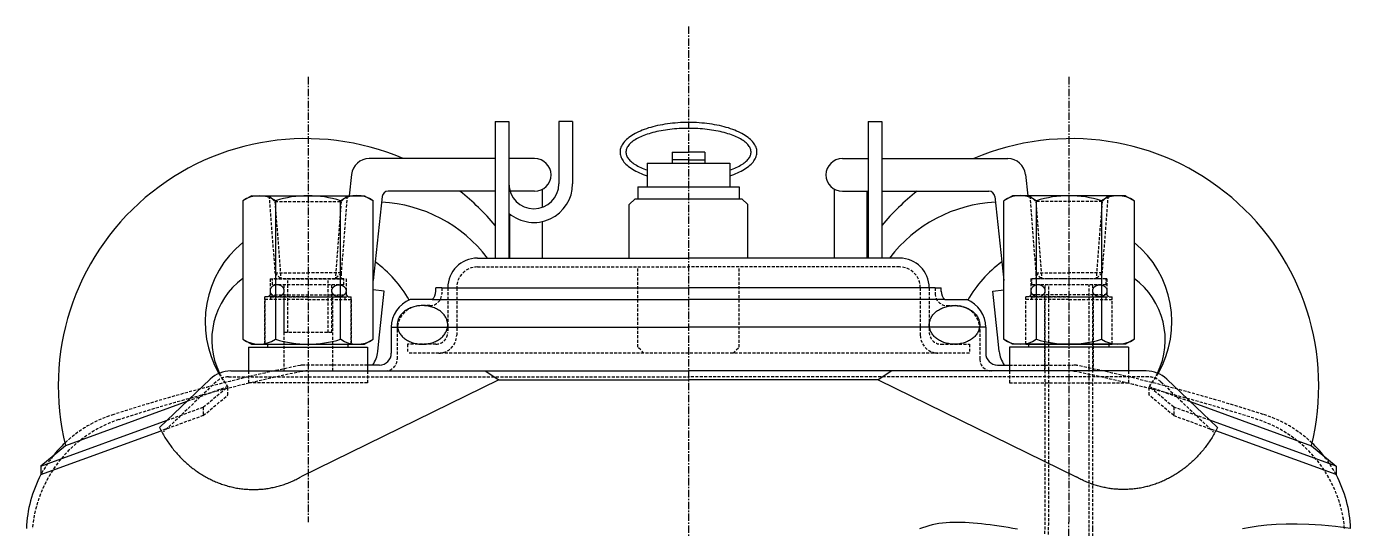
# Model space of a CAD drawing. Extents: x -168 to 134, y -532 to 134.
# Drawn here: x -111.4 to 111.4, y -246.5 to -162 of the extents above; entities that cross this region are included whole.
import ezdxf

# ---------------------------------------------------------------- set-up
doc = ezdxf.new("R2010")
doc.units = 0
doc.linetypes.add('CENTER', pattern=[2, 1.25, -0.25, 0.25, -0.25])
doc.linetypes.add('DASHED', pattern=[0.75, 0.5, -0.25])
doc.layers.get('0').update_dxf_attribs({"linetype": 'CONTINUOUS'})
doc.layers.add('CENTER', color=1, linetype='CENTER')

msp = doc.modelspace()

# ---------------------------------------------------------------- linework, layer by layer
at = {"color": 7, "linetype": 'CONTINUOUS'}
for p, q in [((-32.5, -178), (-30.2, -178)), ((-32.5, -178), (-32.5, -201)), ((-30.2, -178), (-30.2, -201)), ((-19.5, -178), (-21.8, -178)), ((-21.8, -178), (-21.8, -188.5)), ((-19.5, -178), (-19.5, -188.5)), ((30.2, -178), (32.5, -178)), ((30.2, -178), (30.2, -201)), ((32.5, -178), (32.5, -201)), ((-32.5, -184.25), (-53.7, -184.25)), ((-25.88, -184.25), (-30.18, -184.25)), ((-2.75, -183.15), (-2.75, -185)), ((-2.75, -183.15), (0, -183.15)), ((0, -184.46), (-2.75, -184.46)), ((2.75, -183.15), (0, -183.15)), ((0, -184.46), (2.75, -184.46)), ((2.75, -183.15), (2.75, -185)), ((25.88, -184.25), (30.18, -184.25)), ((32.5, -184.25), (53.7, -184.25)), ((-56.68, -186.94), (-57.06, -190.5)), ((-6.93, -185), (-6.93, -189)), ((-6.93, -185), (0, -185)), ((0, -185), (6.93, -185)), ((6.93, -185), (6.93, -189)), ((56.68, -186.94), (57.06, -190.5)), ((-8.5, -189), (0, -189)), ((-8.5, -189), (-8.5, -191)), ((0, -189), (8.5, -189)), ((8.5, -189), (8.5, -191)), ((-73.5, -190.5), (-74.97, -191.35)), ((-74.97, -191.35), (-74.97, -214.65)), ((-73.5, -190.5), (-54.5, -190.5)), ((-73.5, -190.5), (-54.5, -190.5)), ((-73.5, -190.5), (-64, -190.5)), ((-69.48, -191.35), (-69.48, -214.65)), ((-58.52, -214.65), (-58.52, -191.35)), ((-54.5, -190.5), (-53.03, -191.35)), ((-51.54, -190.65), (-53.03, -204.79)), ((-53.03, -214.65), (-53.03, -191.35)), ((-32.5, -189.75), (-50.55, -189.75)), ((-25.88, -189.75), (-30.01, -189.75)), ((-24.57, -192.45), (-24.57, -189.42)), ((-10, -192), (-9, -191)), ((-9, -191), (0, -191)), ((0, -191), (9, -191)), ((10, -192), (9, -191)), ((24.57, -201), (24.57, -189.42)), ((25.88, -189.75), (30.2, -189.75)), ((30.07, -201), (30.07, -189.75)), ((32.5, -189.75), (50.55, -189.75)), ((51.54, -190.65), (53.03, -204.79)), ((54.5, -190.5), (53.03, -191.35)), ((53.03, -214.65), (53.03, -191.35)), ((73.5, -190.5), (54.5, -190.5)), ((73.5, -190.5), (54.5, -190.5)), ((58.52, -214.65), (58.52, -191.35)), ((73.5, -190.5), (64, -190.5)), ((69.48, -191.35), (69.48, -214.65)), ((73.5, -190.5), (74.97, -191.35)), ((74.97, -191.35), (74.97, -214.65)), ((-30.07, -201), (-30.07, -193.57)), ((-10, -201), (-10, -192)), ((10, -201), (10, -192)), ((-24.57, -201), (-24.57, -194.84)), ((-35.5, -201), (0, -201)), ((35.5, -201), (0, -201)), ((6, -201), (3.82, -201)), ((-51.2, -206.55), (-53.03, -206.36)), ((-52.09, -214.98), (-51.2, -206.55)), ((-42.5, -206.6), (-42.5, -206)), ((-41.5, -206), (-42.5, -206)), ((-41.5, -206), (0, -206)), ((41.5, -206), (0, -206)), ((41.5, -206), (42.5, -206)), ((42.5, -206.6), (42.5, -206)), ((51.2, -206.55), (53.03, -206.36)), ((52.09, -214.98), (51.2, -206.55)), ((-43.11, -208), (-46.83, -208)), ((-43.11, -208), (0, -208)), ((43.11, -208), (0, -208)), ((43.11, -208), (46.83, -208)), ((-50, -212.65), (-50, -217)), ((-50, -212.65), (0, -212.65)), ((50, -212.65), (0, -212.65)), ((50, -212.65), (50, -217)), ((-74.97, -214.65), (-73.5, -215.5)), ((-74, -216), (-74, -220)), ((-74, -216), (-54, -216)), ((-73.5, -215.5), (-54.5, -215.5)), ((-71.25, -215.5), (-56.75, -215.5)), ((-70.75, -216), (-70.75, -215.5)), ((-57.25, -216), (-57.25, -215.5)), ((-54.5, -215.5), (-53.03, -214.65)), ((-54, -216), (-54, -220)), ((-52.28, -216.75), (-52.09, -214.98)), ((52.28, -216.75), (52.09, -214.98)), ((54.5, -215.5), (53.03, -214.65)), ((74, -216), (54, -216)), ((54, -216), (54, -220)), ((73.5, -215.5), (54.5, -215.5)), ((56.75, -215.5), (71.25, -215.5)), ((57.25, -216), (57.25, -215.5)), ((70.75, -216), (70.75, -215.5)), ((74.97, -214.65), (73.5, -215.5)), ((74, -216), (74, -220)), ((-77, -220), (0, -220)), ((-52, -219), (-54, -219)), ((-34.2, -220), (-31.89, -221.5)), ((77, -220), (0, -220)), ((34.2, -220), (31.89, -221.5)), ((52, -219), (54, -219)), ((-80.45, -221.38), (-89, -229.54)), ((-31.89, -221.5), (-65.24, -237.85)), ((-31.89, -221.5), (0, -221.5)), ((31.89, -221.5), (0, -221.5)), ((31.89, -221.5), (65.24, -237.85)), ((80.45, -221.38), (89, -229.54)), ((-84.4, -225.15), (-104.8, -232.58)), ((84.4, -225.15), (104.8, -232.58)), ((-108.93, -236.03), (-87.71, -228.3)), ((108.93, -236.03), (87.71, -228.3)), ((-108.93, -237.45), (-88.71, -230.09)), ((108.93, -237.45), (88.71, -230.09)), ((-104.8, -232.58), (-108.93, -236.03)), ((104.8, -232.58), (108.93, -236.03)), ((104.8, -232.58), (108.93, -236.03)), ((-108.93, -236.03), (-108.93, -237.45)), ((108.93, -236.03), (108.93, -237.45)), ((108.93, -236.03), (108.93, -237.45))]:
    msp.add_line(p, q, dxfattribs=at)
at = {"color": 3, "linetype": 'DASHED'}
for p, q in [((-70.57, -190.5), (-69.57, -191.5)), ((-70.57, -190.5), (-69.57, -203.5)), ((-69.57, -191.5), (-58.43, -191.5)), ((-69.57, -191.5), (-68.57, -204.5)), ((-58.43, -191.5), (-59.43, -204.5)), ((-57.43, -190.5), (-58.43, -191.5)), ((-57.43, -190.5), (-58.43, -203.5)), ((57.43, -190.5), (58.43, -203.5)), ((57.43, -190.5), (58.43, -191.5)), ((69.57, -191.5), (58.43, -191.5)), ((58.43, -191.5), (59.43, -204.5)), ((69.57, -191.5), (68.57, -204.5)), ((70.57, -190.5), (69.57, -203.5)), ((70.57, -190.5), (69.57, -191.5)), ((-35.5, -202.5), (0, -202.5)), ((-8.5, -216), (-8.5, -202.5)), ((35.5, -202.5), (0, -202.5)), ((8.5, -216), (8.5, -202.5)), ((-70.4, -204.5), (-57.6, -204.5)), ((-70.4, -204.5), (-70.4, -207.2)), ((-70, -205.5), (-70, -204.5)), ((-58, -204.5), (-70, -204.5)), ((-69.57, -203.5), (-68.57, -204.5)), ((-69.57, -203.5), (-64, -203.5)), ((-67.4, -213.5), (-67.4, -204.5)), ((-58.43, -203.5), (-64, -203.5)), ((-60.6, -213.5), (-60.6, -204.5)), ((-58.43, -203.5), (-59.43, -204.5)), ((-58.43, -203.5), (-58.43, -204.5)), ((-58, -205.5), (-58, -204.5)), ((-57.6, -204.5), (-57.6, -207.2)), ((70.4, -204.5), (57.6, -204.5)), ((57.6, -204.5), (57.6, -207.2)), ((70.25, -204.5), (57.75, -204.5)), ((57.75, -205.5), (57.75, -204.5)), ((58.43, -203.5), (58.43, -204.5)), ((58.43, -203.5), (64, -203.5)), ((58.43, -203.5), (59.43, -204.5)), ((69.57, -203.5), (64, -203.5)), ((69.57, -203.5), (68.57, -204.5)), ((70.25, -205.5), (70.25, -204.5)), ((70.4, -204.5), (70.4, -207.2)), ((-58, -205.5), (-70, -205.5)), ((-68, -213.5), (-68, -205.5)), ((-60, -213.5), (-60, -205.5)), ((-41.5, -206), (-41.5, -207)), ((-40.5, -206), (-40.5, -213.5)), ((-39, -206), (-39, -214)), ((39, -206), (39, -214)), ((40.5, -206), (40.5, -213.5)), ((41.5, -206), (41.5, -207)), ((70.25, -205.5), (57.75, -205.5)), ((60, -244.38), (60, -205.5)), ((60.6, -244.54), (60.6, -205.5)), ((67.4, -246.36), (67.4, -205.5)), ((68, -246.52), (68, -205.5)), ((-64, -207.5), (-71.25, -207.5)), ((-71.25, -215.5), (-71.25, -207.5)), ((-64, -208), (-71.25, -208)), ((-71.25, -208), (-71.25, -215.5)), ((-70.7, -207.5), (-70.4, -207.2)), ((-70.4, -207.2), (-57.6, -207.2)), ((-70.25, -208), (-70.25, -207.5)), ((-70.25, -207.5), (-57.75, -207.5)), ((-68.1, -207.5), (-68.1, -220)), ((-64, -207.5), (-56.75, -207.5)), ((-64, -208), (-56.75, -208)), ((-59.9, -207.5), (-59.9, -220)), ((-57.75, -208), (-57.75, -207.5)), ((-57.6, -207.2), (-57.3, -207.5)), ((-56.75, -215.5), (-56.75, -207.5)), ((-56.75, -208), (-56.75, -215.5)), ((-43.5, -209), (-45, -209)), ((43.5, -209), (45, -209)), ((64, -207.5), (56.75, -207.5)), ((56.75, -215.5), (56.75, -207.5)), ((56.75, -215.5), (56.75, -208)), ((64, -208), (56.75, -208)), ((57.6, -207.2), (57.3, -207.5)), ((70.4, -207.2), (57.6, -207.2)), ((57.75, -208), (57.75, -207.5)), ((57.75, -207.5), (70.25, -207.5)), ((59.9, -207.5), (59.9, -220)), ((64, -207.5), (71.25, -207.5)), ((64, -208), (71.25, -208)), ((68.1, -207.5), (68.1, -220)), ((70.25, -208), (70.25, -207.5)), ((70.7, -207.5), (70.4, -207.2)), ((71.25, -215.5), (71.25, -207.5)), ((71.25, -215.5), (71.25, -208)), ((-60, -213.5), (-68, -213.5)), ((-49, -213), (-49, -218)), ((49, -213), (49, -218)), ((-42.5, -215.5), (-47.25, -215.5)), ((-47.25, -215.5), (-47.25, -217)), ((-7.5, -217), (-8.5, -216)), ((7.5, -217), (8.5, -216)), ((42.5, -215.5), (47.25, -215.5)), ((47.25, -215.5), (47.25, -217)), ((0, -217), (-47.25, -217)), ((47.25, -217), (0, -217)), ((-74, -220), (-74, -222)), ((-54, -219), (-64.7, -219)), ((-54, -220), (-54, -222)), ((54, -219), (64.7, -219)), ((54, -220), (54, -222)), ((74, -220), (74, -222)), ((-79.47, -221.83), (-88.31, -230.26)), ((-77.49, -222.63), (-84.4, -225.15)), ((-81.62, -226.09), (-77.49, -222.63)), ((-77.49, -224.06), (-77.49, -222.63)), ((-77.4, -221), (0, -221)), ((-54, -222), (-74, -222)), ((77.4, -221), (0, -221)), ((54, -222), (74, -222)), ((81.62, -226.09), (77.49, -222.63)), ((77.49, -224.06), (77.49, -222.63)), ((77.49, -222.63), (84.4, -225.15)), ((79.47, -221.83), (88.31, -230.26)), ((-81.62, -227.51), (-77.49, -224.06)), ((81.62, -227.51), (77.49, -224.06)), ((-87.71, -228.3), (-81.62, -226.09)), ((-81.62, -226.09), (-81.62, -227.51)), ((87.71, -228.3), (81.62, -226.09)), ((81.62, -226.09), (81.62, -227.51)), ((-81.62, -227.51), (-88.71, -230.09)), ((81.62, -227.51), (88.71, -230.09))]:
    msp.add_line(p, q, dxfattribs=at)
at = {"color": 7, "linetype": 'CONTINUOUS'}
for points in [[(6.93, -187.16, 0), (7.28, -187.04, 0), (7.62, -186.91, 0), (7.96, -186.78, 0), (8.27, -186.64, 0), (8.58, -186.5, 0), (8.87, -186.35, 0), (9.15, -186.2, 0), (9.42, -186.04, 0), (9.67, -185.88, 0), (9.91, -185.71, 0), (10.13, -185.54, 0), (10.34, -185.37, 0), (10.53, -185.19, 0), (10.7, -185.01, 0), (10.86, -184.83, 0), (11, -184.65, 0), (11.12, -184.46, 0), (11.23, -184.27, 0), (11.32, -184.08, 0), (11.4, -183.89, 0), (11.45, -183.69, 0), (11.49, -183.5, 0), (11.51, -183.3, 0), (11.52, -183.11, 0), (11.51, -182.91, 0), (11.47, -182.72, 0), (11.43, -182.53, 0), (11.36, -182.33, 0), (11.28, -182.14, 0), (11.18, -181.95, 0), (11.06, -181.76, 0), (10.92, -181.58, 0), (10.77, -181.39, 0), (10.61, -181.21, 0), (10.42, -181.03, 0), (10.22, -180.86, 0), (10.01, -180.69, 0), (9.78, -180.52, 0), (9.54, -180.36, 0), (9.28, -180.2, 0), (9, -180.04, 0), (8.72, -179.89, 0), (8.42, -179.75, 0), (8.1, -179.61, 0), (7.78, -179.47, 0), (7.44, -179.34, 0), (7.09, -179.22, 0), (6.73, -179.1, 0), (6.36, -178.99, 0), (5.98, -178.89, 0), (5.59, -178.79, 0), (5.2, -178.7, 0), (4.79, -178.62, 0), (4.38, -178.54, 0), (3.96, -178.47, 0), (3.54, -178.4, 0), (3.11, -178.35, 0), (2.67, -178.3, 0), (2.23, -178.26, 0), (1.79, -178.22, 0), (1.34, -178.2, 0), (0.9, -178.18, 0), (0.45, -178.17, 0), (0, -178.16, 0), (-0.45, -178.17, 0), (-0.9, -178.18, 0), (-1.34, -178.2, 0), (-1.79, -178.22, 0), (-2.23, -178.26, 0), (-2.67, -178.3, 0), (-3.11, -178.35, 0), (-3.54, -178.4, 0), (-3.96, -178.47, 0), (-4.38, -178.54, 0), (-4.79, -178.62, 0), (-5.2, -178.7, 0), (-5.59, -178.79, 0), (-5.98, -178.89, 0), (-6.36, -178.99, 0), (-6.73, -179.1, 0), (-7.09, -179.22, 0), (-7.44, -179.34, 0), (-7.78, -179.47, 0), (-8.1, -179.61, 0), (-8.42, -179.75, 0), (-8.72, -179.89, 0), (-9, -180.04, 0), (-9.28, -180.2, 0), (-9.54, -180.36, 0), (-9.78, -180.52, 0), (-10.01, -180.69, 0), (-10.22, -180.86, 0), (-10.42, -181.03, 0), (-10.61, -181.21, 0), (-10.77, -181.39, 0), (-10.92, -181.58, 0), (-11.06, -181.76, 0), (-11.18, -181.95, 0), (-11.28, -182.14, 0), (-11.36, -182.33, 0), (-11.43, -182.53, 0), (-11.47, -182.72, 0), (-11.51, -182.91, 0), (-11.52, -183.11, 0), (-11.51, -183.3, 0), (-11.49, -183.5, 0), (-11.45, -183.69, 0), (-11.4, -183.89, 0), (-11.32, -184.08, 0), (-11.23, -184.27, 0), (-11.12, -184.46, 0), (-11, -184.65, 0), (-10.86, -184.83, 0), (-10.7, -185.01, 0), (-10.53, -185.19, 0), (-10.34, -185.37, 0), (-10.13, -185.54, 0), (-9.91, -185.71, 0), (-9.67, -185.88, 0), (-9.42, -186.04, 0), (-9.15, -186.2, 0), (-8.87, -186.35, 0), (-8.58, -186.5, 0), (-8.27, -186.64, 0), (-7.96, -186.78, 0), (-7.62, -186.91, 0), (-7.28, -187.04, 0), (-6.93, -187.16, 0)], [(6.93, -186.17, 0), (7.22, -186.07, 0), (7.51, -185.96, 0), (7.78, -185.85, 0), (8.04, -185.74, 0), (8.29, -185.62, 0), (8.53, -185.5, 0), (8.76, -185.38, 0), (8.97, -185.25, 0), (9.17, -185.12, 0), (9.36, -184.99, 0), (9.54, -184.85, 0), (9.7, -184.71, 0), (9.85, -184.57, 0), (9.98, -184.43, 0), (10.1, -184.28, 0), (10.2, -184.14, 0), (10.29, -183.99, 0), (10.37, -183.84, 0), (10.43, -183.69, 0), (10.47, -183.54, 0), (10.5, -183.39, 0), (10.52, -183.24, 0), (10.52, -183.09, 0), (10.5, -182.94, 0), (10.47, -182.78, 0), (10.43, -182.63, 0), (10.37, -182.48, 0), (10.29, -182.34, 0), (10.2, -182.19, 0), (10.1, -182.04, 0), (9.98, -181.9, 0), (9.85, -181.75, 0), (9.7, -181.61, 0), (9.54, -181.48, 0), (9.36, -181.34, 0), (9.18, -181.21, 0), (8.97, -181.07, 0), (8.76, -180.95, 0), (8.53, -180.82, 0), (8.3, -180.7, 0), (8.04, -180.59, 0), (7.78, -180.47, 0), (7.51, -180.36, 0), (7.22, -180.25, 0), (6.93, -180.15, 0), (6.63, -180.06, 0), (6.31, -179.96, 0), (5.99, -179.87, 0), (5.66, -179.79, 0), (5.32, -179.71, 0), (4.97, -179.64, 0), (4.62, -179.57, 0), (4.25, -179.5, 0), (3.89, -179.44, 0), (3.51, -179.39, 0), (3.14, -179.34, 0), (2.75, -179.3, 0), (2.37, -179.26, 0), (1.98, -179.23, 0), (1.59, -179.21, 0), (1.19, -179.19, 0), (0.8, -179.17, 0), (0.4, -179.16, 0), (0, -179.16, 0), (-0.4, -179.16, 0), (-0.8, -179.17, 0), (-1.19, -179.19, 0), (-1.59, -179.21, 0), (-1.98, -179.23, 0), (-2.37, -179.26, 0), (-2.75, -179.3, 0), (-3.14, -179.34, 0), (-3.51, -179.39, 0), (-3.89, -179.44, 0), (-4.25, -179.5, 0), (-4.62, -179.57, 0), (-4.97, -179.64, 0), (-5.32, -179.71, 0), (-5.66, -179.79, 0), (-5.99, -179.87, 0), (-6.31, -179.96, 0), (-6.63, -180.06, 0), (-6.93, -180.15, 0), (-7.22, -180.25, 0), (-7.51, -180.36, 0), (-7.78, -180.47, 0), (-8.04, -180.59, 0), (-8.3, -180.7, 0), (-8.53, -180.82, 0), (-8.76, -180.95, 0), (-8.97, -181.07, 0), (-9.18, -181.21, 0), (-9.36, -181.34, 0), (-9.54, -181.48, 0), (-9.7, -181.61, 0), (-9.85, -181.75, 0), (-9.98, -181.9, 0), (-10.1, -182.04, 0), (-10.2, -182.19, 0), (-10.29, -182.34, 0), (-10.37, -182.48, 0), (-10.43, -182.63, 0), (-10.47, -182.78, 0), (-10.5, -182.94, 0), (-10.52, -183.09, 0), (-10.52, -183.24, 0), (-10.5, -183.39, 0), (-10.47, -183.54, 0), (-10.43, -183.69, 0), (-10.37, -183.84, 0), (-10.29, -183.99, 0), (-10.2, -184.14, 0), (-10.1, -184.28, 0), (-9.98, -184.43, 0), (-9.85, -184.57, 0), (-9.7, -184.71, 0), (-9.54, -184.85, 0), (-9.36, -184.99, 0), (-9.17, -185.12, 0), (-8.97, -185.25, 0), (-8.76, -185.38, 0), (-8.53, -185.5, 0), (-8.29, -185.62, 0), (-8.04, -185.74, 0), (-7.78, -185.85, 0), (-7.51, -185.96, 0), (-7.22, -186.07, 0), (-6.93, -186.17, 0)], [(-89, -229.54, 0), (-88.89, -229.75, 0), (-88.78, -229.96, 0), (-88.67, -230.16, 0), (-88.56, -230.37, 0), (-88.44, -230.57, 0), (-88.33, -230.78, 0), (-88.21, -230.98, 0), (-88.08, -231.18, 0), (-87.96, -231.38, 0), (-87.83, -231.57, 0), (-87.7, -231.77, 0), (-87.57, -231.96, 0), (-87.44, -232.15, 0), (-87.31, -232.34, 0), (-87.17, -232.53, 0), (-87.03, -232.71, 0), (-86.89, -232.9, 0), (-86.75, -233.08, 0), (-86.61, -233.26, 0), (-86.46, -233.44, 0), (-86.31, -233.61, 0), (-86.16, -233.79, 0), (-86.01, -233.96, 0), (-85.86, -234.13, 0), (-85.7, -234.3, 0), (-85.55, -234.47, 0), (-85.39, -234.63, 0), (-85.23, -234.79, 0), (-85.07, -234.95, 0), (-84.9, -235.11, 0), (-84.74, -235.26, 0), (-84.57, -235.42, 0), (-84.4, -235.57, 0), (-84.23, -235.72, 0), (-84.06, -235.87, 0), (-83.89, -236.01, 0), (-83.71, -236.15, 0), (-83.54, -236.29, 0), (-83.36, -236.43, 0), (-83.18, -236.56, 0), (-83, -236.69, 0), (-82.82, -236.82, 0), (-82.64, -236.95, 0), (-82.45, -237.08, 0), (-82.27, -237.2, 0), (-82.08, -237.32, 0), (-81.89, -237.44, 0), (-81.71, -237.56, 0), (-81.52, -237.67, 0), (-81.32, -237.78, 0), (-81.13, -237.88, 0), (-80.94, -237.99, 0), (-80.74, -238.09, 0), (-80.55, -238.19, 0), (-80.35, -238.29, 0), (-80.15, -238.38, 0), (-79.95, -238.48, 0), (-79.75, -238.57, 0), (-79.55, -238.65, 0), (-79.35, -238.74, 0), (-79.15, -238.82, 0), (-78.95, -238.9, 0), (-78.74, -238.97, 0), (-78.54, -239.04, 0), (-78.33, -239.12, 0), (-78.13, -239.18, 0), (-77.92, -239.25, 0), (-77.71, -239.31, 0), (-77.51, -239.37, 0), (-77.3, -239.43, 0), (-77.09, -239.48, 0), (-76.88, -239.53, 0), (-76.67, -239.58, 0), (-76.46, -239.62, 0), (-76.25, -239.67, 0), (-76.04, -239.71, 0), (-75.82, -239.74, 0), (-75.61, -239.78, 0), (-75.4, -239.81, 0), (-75.19, -239.84, 0), (-74.97, -239.86, 0), (-74.76, -239.88, 0), (-74.55, -239.9, 0), (-74.33, -239.92, 0), (-74.12, -239.93, 0), (-73.91, -239.94, 0), (-73.69, -239.95, 0), (-73.48, -239.96, 0), (-73.26, -239.96, 0), (-73.05, -239.96, 0), (-72.84, -239.96, 0), (-72.62, -239.95, 0), (-72.41, -239.94, 0), (-72.2, -239.93, 0), (-71.98, -239.91, 0), (-71.77, -239.9, 0), (-71.56, -239.88, 0), (-71.35, -239.85, 0), (-71.13, -239.83, 0), (-70.92, -239.8, 0), (-70.71, -239.77, 0), (-70.5, -239.73, 0), (-70.29, -239.69, 0), (-70.08, -239.65, 0), (-69.87, -239.61, 0), (-69.66, -239.56, 0), (-69.45, -239.51, 0), (-69.24, -239.46, 0), (-69.03, -239.41, 0), (-68.83, -239.35, 0), (-68.62, -239.29, 0), (-68.41, -239.23, 0), (-68.21, -239.16, 0), (-68.01, -239.09, 0), (-67.8, -239.02, 0), (-67.6, -238.95, 0), (-67.4, -238.87, 0), (-67.2, -238.79, 0), (-67, -238.71, 0), (-66.8, -238.63, 0), (-66.6, -238.54, 0), (-66.4, -238.45, 0), (-66.21, -238.35, 0), (-66.01, -238.26, 0), (-65.82, -238.16, 0), (-65.62, -238.06, 0), (-65.43, -237.96, 0), (-65.24, -237.85, 0)], [(89, -229.54, 0), (88.89, -229.75, 0), (88.78, -229.96, 0), (88.67, -230.16, 0), (88.56, -230.37, 0), (88.44, -230.57, 0), (88.33, -230.78, 0), (88.21, -230.98, 0), (88.08, -231.18, 0), (87.96, -231.38, 0), (87.83, -231.57, 0), (87.7, -231.77, 0), (87.57, -231.96, 0), (87.44, -232.15, 0), (87.31, -232.34, 0), (87.17, -232.53, 0), (87.03, -232.71, 0), (86.89, -232.9, 0), (86.75, -233.08, 0), (86.61, -233.26, 0), (86.46, -233.44, 0), (86.31, -233.61, 0), (86.16, -233.79, 0), (86.01, -233.96, 0), (85.86, -234.13, 0), (85.7, -234.3, 0), (85.55, -234.47, 0), (85.39, -234.63, 0), (85.23, -234.79, 0), (85.07, -234.95, 0), (84.9, -235.11, 0), (84.74, -235.26, 0), (84.57, -235.42, 0), (84.4, -235.57, 0), (84.23, -235.72, 0), (84.06, -235.87, 0), (83.89, -236.01, 0), (83.71, -236.15, 0), (83.54, -236.29, 0), (83.36, -236.43, 0), (83.18, -236.56, 0), (83, -236.69, 0), (82.82, -236.82, 0), (82.64, -236.95, 0), (82.45, -237.08, 0), (82.27, -237.2, 0), (82.08, -237.32, 0), (81.89, -237.44, 0), (81.71, -237.56, 0), (81.52, -237.67, 0), (81.32, -237.78, 0), (81.13, -237.88, 0), (80.94, -237.99, 0), (80.74, -238.09, 0), (80.55, -238.19, 0), (80.35, -238.29, 0), (80.15, -238.38, 0), (79.95, -238.48, 0), (79.75, -238.57, 0), (79.55, -238.65, 0), (79.35, -238.74, 0), (79.15, -238.82, 0), (78.95, -238.9, 0), (78.74, -238.97, 0), (78.54, -239.04, 0), (78.33, -239.12, 0), (78.13, -239.18, 0), (77.92, -239.25, 0), (77.71, -239.31, 0), (77.51, -239.37, 0), (77.3, -239.43, 0), (77.09, -239.48, 0), (76.88, -239.53, 0), (76.67, -239.58, 0), (76.46, -239.62, 0), (76.25, -239.67, 0), (76.04, -239.71, 0), (75.82, -239.74, 0), (75.61, -239.78, 0), (75.4, -239.81, 0), (75.19, -239.84, 0), (74.97, -239.86, 0), (74.76, -239.88, 0), (74.55, -239.9, 0), (74.33, -239.92, 0), (74.12, -239.93, 0), (73.91, -239.94, 0), (73.69, -239.95, 0), (73.48, -239.96, 0), (73.26, -239.96, 0), (73.05, -239.96, 0), (72.84, -239.96, 0), (72.62, -239.95, 0), (72.41, -239.94, 0), (72.2, -239.93, 0), (71.98, -239.91, 0), (71.77, -239.9, 0), (71.56, -239.88, 0), (71.35, -239.85, 0), (71.13, -239.83, 0), (70.92, -239.8, 0), (70.71, -239.77, 0), (70.5, -239.73, 0), (70.29, -239.69, 0), (70.08, -239.65, 0), (69.87, -239.61, 0), (69.66, -239.56, 0), (69.45, -239.51, 0), (69.24, -239.46, 0), (69.03, -239.41, 0), (68.83, -239.35, 0), (68.62, -239.29, 0), (68.41, -239.23, 0), (68.21, -239.16, 0), (68.01, -239.09, 0), (67.8, -239.02, 0), (67.6, -238.95, 0), (67.4, -238.87, 0), (67.2, -238.79, 0), (67, -238.71, 0), (66.8, -238.63, 0), (66.6, -238.54, 0), (66.4, -238.45, 0), (66.21, -238.35, 0), (66.01, -238.26, 0), (65.82, -238.16, 0), (65.62, -238.06, 0), (65.43, -237.96, 0), (65.24, -237.85, 0)]]:
    msp.add_polyline3d(points, dxfattribs=at)
at = {"color": 3, "linetype": 'DASHED'}
for points in [[(-70.4, -206.5, 0), (-70.4, -206.55, 0), (-70.39, -206.6, 0), (-70.39, -206.65, 0), (-70.38, -206.69, 0), (-70.36, -206.74, 0), (-70.35, -206.79, 0), (-70.33, -206.84, 0), (-70.31, -206.88, 0), (-70.28, -206.93, 0), (-70.26, -206.97, 0), (-70.23, -207.01, 0), (-70.2, -207.06, 0), (-70.16, -207.1, 0), (-70.13, -207.13, 0), (-70.09, -207.17, 0), (-70.05, -207.21, 0), (-70.01, -207.24, 0), (-69.96, -207.27, 0), (-69.91, -207.3, 0), (-69.87, -207.33, 0), (-69.82, -207.36, 0), (-69.77, -207.38, 0), (-69.71, -207.4, 0), (-69.66, -207.42, 0), (-69.6, -207.44, 0), (-69.55, -207.46, 0), (-69.49, -207.47, 0), (-69.43, -207.48, 0), (-69.38, -207.49, 0), (-69.32, -207.5, 0), (-69.26, -207.5, 0), (-69.2, -207.5, 0), (-69.14, -207.5, 0), (-69.08, -207.5, 0), (-69.02, -207.49, 0), (-68.97, -207.48, 0), (-68.91, -207.47, 0), (-68.85, -207.46, 0), (-68.8, -207.44, 0), (-68.74, -207.42, 0), (-68.69, -207.4, 0), (-68.63, -207.38, 0), (-68.58, -207.36, 0), (-68.53, -207.33, 0), (-68.49, -207.3, 0), (-68.44, -207.27, 0), (-68.39, -207.24, 0), (-68.35, -207.21, 0), (-68.31, -207.17, 0), (-68.27, -207.13, 0), (-68.24, -207.1, 0), (-68.2, -207.06, 0), (-68.17, -207.01, 0), (-68.14, -206.97, 0), (-68.12, -206.93, 0), (-68.09, -206.88, 0), (-68.07, -206.84, 0), (-68.05, -206.79, 0), (-68.04, -206.74, 0), (-68.02, -206.69, 0), (-68.01, -206.65, 0), (-68.01, -206.6, 0), (-68, -206.55, 0), (-68, -206.5, 0), (-68, -206.45, 0), (-68.01, -206.4, 0), (-68.01, -206.35, 0), (-68.02, -206.31, 0), (-68.04, -206.26, 0), (-68.05, -206.21, 0), (-68.07, -206.16, 0), (-68.09, -206.12, 0), (-68.12, -206.07, 0), (-68.14, -206.03, 0), (-68.17, -205.99, 0), (-68.2, -205.94, 0), (-68.24, -205.9, 0), (-68.27, -205.87, 0), (-68.31, -205.83, 0), (-68.35, -205.79, 0), (-68.39, -205.76, 0), (-68.44, -205.73, 0), (-68.49, -205.7, 0), (-68.53, -205.67, 0), (-68.58, -205.64, 0), (-68.63, -205.62, 0), (-68.69, -205.6, 0), (-68.74, -205.58, 0), (-68.8, -205.56, 0), (-68.85, -205.54, 0), (-68.91, -205.53, 0), (-68.97, -205.52, 0), (-69.02, -205.51, 0), (-69.08, -205.5, 0), (-69.14, -205.5, 0), (-69.2, -205.5, 0), (-69.26, -205.5, 0), (-69.32, -205.5, 0), (-69.38, -205.51, 0), (-69.43, -205.52, 0), (-69.49, -205.53, 0), (-69.55, -205.54, 0), (-69.6, -205.56, 0), (-69.66, -205.58, 0), (-69.71, -205.6, 0), (-69.77, -205.62, 0), (-69.82, -205.64, 0), (-69.87, -205.67, 0), (-69.91, -205.7, 0), (-69.96, -205.73, 0), (-70.01, -205.76, 0), (-70.05, -205.79, 0), (-70.09, -205.83, 0), (-70.13, -205.87, 0), (-70.16, -205.9, 0), (-70.2, -205.94, 0), (-70.23, -205.99, 0), (-70.26, -206.03, 0), (-70.28, -206.07, 0), (-70.31, -206.12, 0), (-70.33, -206.16, 0), (-70.35, -206.21, 0), (-70.36, -206.26, 0), (-70.38, -206.31, 0), (-70.39, -206.35, 0), (-70.39, -206.4, 0), (-70.4, -206.45, 0), (-70.4, -206.5, 0)], [(-57.6, -206.5, 0), (-57.6, -206.55, 0), (-57.61, -206.6, 0), (-57.61, -206.65, 0), (-57.62, -206.69, 0), (-57.64, -206.74, 0), (-57.65, -206.79, 0), (-57.67, -206.84, 0), (-57.69, -206.88, 0), (-57.72, -206.93, 0), (-57.74, -206.97, 0), (-57.77, -207.01, 0), (-57.8, -207.06, 0), (-57.84, -207.1, 0), (-57.87, -207.13, 0), (-57.91, -207.17, 0), (-57.95, -207.21, 0), (-57.99, -207.24, 0), (-58.04, -207.27, 0), (-58.09, -207.3, 0), (-58.13, -207.33, 0), (-58.18, -207.36, 0), (-58.23, -207.38, 0), (-58.29, -207.4, 0), (-58.34, -207.42, 0), (-58.4, -207.44, 0), (-58.45, -207.46, 0), (-58.51, -207.47, 0), (-58.57, -207.48, 0), (-58.62, -207.49, 0), (-58.68, -207.5, 0), (-58.74, -207.5, 0), (-58.8, -207.5, 0), (-58.86, -207.5, 0), (-58.92, -207.5, 0), (-58.98, -207.49, 0), (-59.03, -207.48, 0), (-59.09, -207.47, 0), (-59.15, -207.46, 0), (-59.2, -207.44, 0), (-59.26, -207.42, 0), (-59.31, -207.4, 0), (-59.37, -207.38, 0), (-59.42, -207.36, 0), (-59.47, -207.33, 0), (-59.51, -207.3, 0), (-59.56, -207.27, 0), (-59.61, -207.24, 0), (-59.65, -207.21, 0), (-59.69, -207.17, 0), (-59.73, -207.13, 0), (-59.76, -207.1, 0), (-59.8, -207.06, 0), (-59.83, -207.01, 0), (-59.86, -206.97, 0), (-59.88, -206.93, 0), (-59.91, -206.88, 0), (-59.93, -206.84, 0), (-59.95, -206.79, 0), (-59.96, -206.74, 0), (-59.98, -206.69, 0), (-59.99, -206.65, 0), (-59.99, -206.6, 0), (-60, -206.55, 0), (-60, -206.5, 0), (-60, -206.45, 0), (-59.99, -206.4, 0), (-59.99, -206.35, 0), (-59.98, -206.31, 0), (-59.96, -206.26, 0), (-59.95, -206.21, 0), (-59.93, -206.16, 0), (-59.91, -206.12, 0), (-59.88, -206.07, 0), (-59.86, -206.03, 0), (-59.83, -205.99, 0), (-59.8, -205.94, 0), (-59.76, -205.9, 0), (-59.73, -205.87, 0), (-59.69, -205.83, 0), (-59.65, -205.79, 0), (-59.61, -205.76, 0), (-59.56, -205.73, 0), (-59.51, -205.7, 0), (-59.47, -205.67, 0), (-59.42, -205.64, 0), (-59.37, -205.62, 0), (-59.31, -205.6, 0), (-59.26, -205.58, 0), (-59.2, -205.56, 0), (-59.15, -205.54, 0), (-59.09, -205.53, 0), (-59.03, -205.52, 0), (-58.98, -205.51, 0), (-58.92, -205.5, 0), (-58.86, -205.5, 0), (-58.8, -205.5, 0), (-58.74, -205.5, 0), (-58.68, -205.5, 0), (-58.62, -205.51, 0), (-58.57, -205.52, 0), (-58.51, -205.53, 0), (-58.45, -205.54, 0), (-58.4, -205.56, 0), (-58.34, -205.58, 0), (-58.29, -205.6, 0), (-58.23, -205.62, 0), (-58.18, -205.64, 0), (-58.13, -205.67, 0), (-58.09, -205.7, 0), (-58.04, -205.73, 0), (-57.99, -205.76, 0), (-57.95, -205.79, 0), (-57.91, -205.83, 0), (-57.87, -205.87, 0), (-57.84, -205.9, 0), (-57.8, -205.94, 0), (-57.77, -205.99, 0), (-57.74, -206.03, 0), (-57.72, -206.07, 0), (-57.69, -206.12, 0), (-57.67, -206.16, 0), (-57.65, -206.21, 0), (-57.64, -206.26, 0), (-57.62, -206.31, 0), (-57.61, -206.35, 0), (-57.61, -206.4, 0), (-57.6, -206.45, 0), (-57.6, -206.5, 0)], [(57.6, -206.5, 0), (57.6, -206.55, 0), (57.61, -206.6, 0), (57.61, -206.65, 0), (57.62, -206.69, 0), (57.64, -206.74, 0), (57.65, -206.79, 0), (57.67, -206.84, 0), (57.69, -206.88, 0), (57.72, -206.93, 0), (57.74, -206.97, 0), (57.77, -207.01, 0), (57.8, -207.06, 0), (57.84, -207.1, 0), (57.87, -207.13, 0), (57.91, -207.17, 0), (57.95, -207.21, 0), (57.99, -207.24, 0), (58.04, -207.27, 0), (58.09, -207.3, 0), (58.13, -207.33, 0), (58.18, -207.36, 0), (58.23, -207.38, 0), (58.29, -207.4, 0), (58.34, -207.42, 0), (58.4, -207.44, 0), (58.45, -207.46, 0), (58.51, -207.47, 0), (58.57, -207.48, 0), (58.62, -207.49, 0), (58.68, -207.5, 0), (58.74, -207.5, 0), (58.8, -207.5, 0), (58.86, -207.5, 0), (58.92, -207.5, 0), (58.98, -207.49, 0), (59.03, -207.48, 0), (59.09, -207.47, 0), (59.15, -207.46, 0), (59.2, -207.44, 0), (59.26, -207.42, 0), (59.31, -207.4, 0), (59.37, -207.38, 0), (59.42, -207.36, 0), (59.47, -207.33, 0), (59.51, -207.3, 0), (59.56, -207.27, 0), (59.61, -207.24, 0), (59.65, -207.21, 0), (59.69, -207.17, 0), (59.73, -207.13, 0), (59.76, -207.1, 0), (59.8, -207.06, 0), (59.83, -207.01, 0), (59.86, -206.97, 0), (59.88, -206.93, 0), (59.91, -206.88, 0), (59.93, -206.84, 0), (59.95, -206.79, 0), (59.96, -206.74, 0), (59.98, -206.69, 0), (59.99, -206.65, 0), (59.99, -206.6, 0), (60, -206.55, 0), (60, -206.5, 0), (60, -206.45, 0), (59.99, -206.4, 0), (59.99, -206.35, 0), (59.98, -206.31, 0), (59.96, -206.26, 0), (59.95, -206.21, 0), (59.93, -206.16, 0), (59.91, -206.12, 0), (59.88, -206.07, 0), (59.86, -206.03, 0), (59.83, -205.99, 0), (59.8, -205.94, 0), (59.76, -205.9, 0), (59.73, -205.87, 0), (59.69, -205.83, 0), (59.65, -205.79, 0), (59.61, -205.76, 0), (59.56, -205.73, 0), (59.51, -205.7, 0), (59.47, -205.67, 0), (59.42, -205.64, 0), (59.37, -205.62, 0), (59.31, -205.6, 0), (59.26, -205.58, 0), (59.2, -205.56, 0), (59.15, -205.54, 0), (59.09, -205.53, 0), (59.03, -205.52, 0), (58.98, -205.51, 0), (58.92, -205.5, 0), (58.86, -205.5, 0), (58.8, -205.5, 0), (58.74, -205.5, 0), (58.68, -205.5, 0), (58.62, -205.51, 0), (58.57, -205.52, 0), (58.51, -205.53, 0), (58.45, -205.54, 0), (58.4, -205.56, 0), (58.34, -205.58, 0), (58.29, -205.6, 0), (58.23, -205.62, 0), (58.18, -205.64, 0), (58.13, -205.67, 0), (58.09, -205.7, 0), (58.04, -205.73, 0), (57.99, -205.76, 0), (57.95, -205.79, 0), (57.91, -205.83, 0), (57.87, -205.87, 0), (57.84, -205.9, 0), (57.8, -205.94, 0), (57.77, -205.99, 0), (57.74, -206.03, 0), (57.72, -206.07, 0), (57.69, -206.12, 0), (57.67, -206.16, 0), (57.65, -206.21, 0), (57.64, -206.26, 0), (57.62, -206.31, 0), (57.61, -206.35, 0), (57.61, -206.4, 0), (57.6, -206.45, 0), (57.6, -206.5, 0)], [(70.4, -206.5, 0), (70.4, -206.55, 0), (70.39, -206.6, 0), (70.39, -206.65, 0), (70.38, -206.69, 0), (70.36, -206.74, 0), (70.35, -206.79, 0), (70.33, -206.84, 0), (70.31, -206.88, 0), (70.28, -206.93, 0), (70.26, -206.97, 0), (70.23, -207.01, 0), (70.2, -207.06, 0), (70.16, -207.1, 0), (70.13, -207.13, 0), (70.09, -207.17, 0), (70.05, -207.21, 0), (70.01, -207.24, 0), (69.96, -207.27, 0), (69.91, -207.3, 0), (69.87, -207.33, 0), (69.82, -207.36, 0), (69.77, -207.38, 0), (69.71, -207.4, 0), (69.66, -207.42, 0), (69.6, -207.44, 0), (69.55, -207.46, 0), (69.49, -207.47, 0), (69.43, -207.48, 0), (69.38, -207.49, 0), (69.32, -207.5, 0), (69.26, -207.5, 0), (69.2, -207.5, 0), (69.14, -207.5, 0), (69.08, -207.5, 0), (69.02, -207.49, 0), (68.97, -207.48, 0), (68.91, -207.47, 0), (68.85, -207.46, 0), (68.8, -207.44, 0), (68.74, -207.42, 0), (68.69, -207.4, 0), (68.63, -207.38, 0), (68.58, -207.36, 0), (68.53, -207.33, 0), (68.49, -207.3, 0), (68.44, -207.27, 0), (68.39, -207.24, 0), (68.35, -207.21, 0), (68.31, -207.17, 0), (68.27, -207.13, 0), (68.24, -207.1, 0), (68.2, -207.06, 0), (68.17, -207.01, 0), (68.14, -206.97, 0), (68.12, -206.93, 0), (68.09, -206.88, 0), (68.07, -206.84, 0), (68.05, -206.79, 0), (68.04, -206.74, 0), (68.02, -206.69, 0), (68.01, -206.65, 0), (68.01, -206.6, 0), (68, -206.55, 0), (68, -206.5, 0), (68, -206.45, 0), (68.01, -206.4, 0), (68.01, -206.35, 0), (68.02, -206.31, 0), (68.04, -206.26, 0), (68.05, -206.21, 0), (68.07, -206.16, 0), (68.09, -206.12, 0), (68.12, -206.07, 0), (68.14, -206.03, 0), (68.17, -205.99, 0), (68.2, -205.94, 0), (68.24, -205.9, 0), (68.27, -205.87, 0), (68.31, -205.83, 0), (68.35, -205.79, 0), (68.39, -205.76, 0), (68.44, -205.73, 0), (68.49, -205.7, 0), (68.53, -205.67, 0), (68.58, -205.64, 0), (68.63, -205.62, 0), (68.69, -205.6, 0), (68.74, -205.58, 0), (68.8, -205.56, 0), (68.85, -205.54, 0), (68.91, -205.53, 0), (68.97, -205.52, 0), (69.02, -205.51, 0), (69.08, -205.5, 0), (69.14, -205.5, 0), (69.2, -205.5, 0), (69.26, -205.5, 0), (69.32, -205.5, 0), (69.38, -205.51, 0), (69.43, -205.52, 0), (69.49, -205.53, 0), (69.55, -205.54, 0), (69.6, -205.56, 0), (69.66, -205.58, 0), (69.71, -205.6, 0), (69.77, -205.62, 0), (69.82, -205.64, 0), (69.87, -205.67, 0), (69.91, -205.7, 0), (69.96, -205.73, 0), (70.01, -205.76, 0), (70.05, -205.79, 0), (70.09, -205.83, 0), (70.13, -205.87, 0), (70.16, -205.9, 0), (70.2, -205.94, 0), (70.23, -205.99, 0), (70.26, -206.03, 0), (70.28, -206.07, 0), (70.31, -206.12, 0), (70.33, -206.16, 0), (70.35, -206.21, 0), (70.36, -206.26, 0), (70.38, -206.31, 0), (70.39, -206.35, 0), (70.39, -206.4, 0), (70.4, -206.45, 0), (70.4, -206.5, 0)], [(-40.5, -212.25, 0), (-40.51, -212.09, 0), (-40.52, -211.93, 0), (-40.55, -211.77, 0), (-40.58, -211.62, 0), (-40.63, -211.46, 0), (-40.68, -211.31, 0), (-40.75, -211.16, 0), (-40.82, -211.01, 0), (-40.91, -210.86, 0), (-41, -210.72, 0), (-41.1, -210.58, 0), (-41.22, -210.44, 0), (-41.34, -210.31, 0), (-41.46, -210.19, 0), (-41.6, -210.07, 0), (-41.74, -209.95, 0), (-41.9, -209.84, 0), (-42.05, -209.74, 0), (-42.22, -209.64, 0), (-42.39, -209.55, 0), (-42.56, -209.46, 0), (-42.75, -209.38, 0), (-42.93, -209.31, 0), (-43.12, -209.25, 0), (-43.32, -209.19, 0), (-43.52, -209.14, 0), (-43.72, -209.1, 0), (-43.92, -209.06, 0), (-44.13, -209.03, 0), (-44.33, -209.02, 0), (-44.54, -209, 0), (-44.75, -209, 0), (-44.96, -209, 0), (-45.17, -209.02, 0), (-45.37, -209.03, 0), (-45.58, -209.06, 0), (-45.78, -209.1, 0), (-45.98, -209.14, 0), (-46.18, -209.19, 0), (-46.38, -209.25, 0), (-46.57, -209.31, 0), (-46.75, -209.38, 0), (-46.93, -209.46, 0), (-47.11, -209.55, 0), (-47.28, -209.64, 0), (-47.45, -209.74, 0), (-47.6, -209.84, 0), (-47.76, -209.95, 0), (-47.9, -210.07, 0), (-48.04, -210.19, 0), (-48.16, -210.31, 0), (-48.28, -210.44, 0), (-48.4, -210.58, 0), (-48.5, -210.72, 0), (-48.59, -210.86, 0), (-48.68, -211.01, 0), (-48.75, -211.16, 0), (-48.82, -211.31, 0), (-48.87, -211.46, 0), (-48.92, -211.62, 0), (-48.95, -211.77, 0), (-48.98, -211.93, 0), (-48.99, -212.09, 0), (-49, -212.25, 0), (-48.99, -212.41, 0), (-48.98, -212.57, 0), (-48.95, -212.73, 0), (-48.92, -212.88, 0), (-48.87, -213.04, 0), (-48.82, -213.19, 0), (-48.75, -213.34, 0), (-48.68, -213.49, 0), (-48.59, -213.64, 0), (-48.5, -213.78, 0), (-48.4, -213.92, 0), (-48.28, -214.06, 0), (-48.16, -214.19, 0), (-48.04, -214.31, 0), (-47.9, -214.43, 0), (-47.76, -214.55, 0), (-47.6, -214.66, 0), (-47.45, -214.76, 0), (-47.28, -214.86, 0), (-47.11, -214.95, 0), (-46.93, -215.04, 0), (-46.75, -215.12, 0), (-46.57, -215.19, 0), (-46.38, -215.25, 0), (-46.18, -215.31, 0), (-45.98, -215.36, 0), (-45.78, -215.4, 0), (-45.58, -215.44, 0), (-45.37, -215.47, 0), (-45.17, -215.48, 0), (-44.96, -215.5, 0), (-44.75, -215.5, 0), (-44.54, -215.5, 0), (-44.33, -215.48, 0), (-44.13, -215.47, 0), (-43.92, -215.44, 0), (-43.72, -215.4, 0), (-43.52, -215.36, 0), (-43.32, -215.31, 0), (-43.12, -215.25, 0), (-42.93, -215.19, 0), (-42.75, -215.12, 0), (-42.56, -215.04, 0), (-42.39, -214.95, 0), (-42.22, -214.86, 0), (-42.05, -214.76, 0), (-41.9, -214.66, 0), (-41.74, -214.55, 0), (-41.6, -214.43, 0), (-41.46, -214.31, 0), (-41.34, -214.19, 0), (-41.22, -214.06, 0), (-41.1, -213.92, 0), (-41, -213.78, 0), (-40.91, -213.64, 0), (-40.82, -213.49, 0), (-40.75, -213.34, 0), (-40.68, -213.19, 0), (-40.63, -213.04, 0), (-40.58, -212.88, 0), (-40.55, -212.73, 0), (-40.52, -212.57, 0), (-40.51, -212.41, 0), (-40.5, -212.25, 0)], [(40.5, -212.25, 0), (40.51, -212.09, 0), (40.52, -211.93, 0), (40.55, -211.77, 0), (40.58, -211.62, 0), (40.63, -211.46, 0), (40.68, -211.31, 0), (40.75, -211.16, 0), (40.82, -211.01, 0), (40.91, -210.86, 0), (41, -210.72, 0), (41.1, -210.58, 0), (41.22, -210.44, 0), (41.34, -210.31, 0), (41.46, -210.19, 0), (41.6, -210.07, 0), (41.74, -209.95, 0), (41.9, -209.84, 0), (42.05, -209.74, 0), (42.22, -209.64, 0), (42.39, -209.55, 0), (42.56, -209.46, 0), (42.75, -209.38, 0), (42.93, -209.31, 0), (43.12, -209.25, 0), (43.32, -209.19, 0), (43.52, -209.14, 0), (43.72, -209.1, 0), (43.92, -209.06, 0), (44.13, -209.03, 0), (44.33, -209.02, 0), (44.54, -209, 0), (44.75, -209, 0), (44.96, -209, 0), (45.17, -209.02, 0), (45.37, -209.03, 0), (45.58, -209.06, 0), (45.78, -209.1, 0), (45.98, -209.14, 0), (46.18, -209.19, 0), (46.38, -209.25, 0), (46.57, -209.31, 0), (46.75, -209.38, 0), (46.93, -209.46, 0), (47.11, -209.55, 0), (47.28, -209.64, 0), (47.45, -209.74, 0), (47.6, -209.84, 0), (47.76, -209.95, 0), (47.9, -210.07, 0), (48.04, -210.19, 0), (48.16, -210.31, 0), (48.28, -210.44, 0), (48.4, -210.58, 0), (48.5, -210.72, 0), (48.59, -210.86, 0), (48.68, -211.01, 0), (48.75, -211.16, 0), (48.82, -211.31, 0), (48.87, -211.46, 0), (48.92, -211.62, 0), (48.95, -211.77, 0), (48.98, -211.93, 0), (48.99, -212.09, 0), (49, -212.25, 0), (48.99, -212.41, 0), (48.98, -212.57, 0), (48.95, -212.73, 0), (48.92, -212.88, 0), (48.87, -213.04, 0), (48.82, -213.19, 0), (48.75, -213.34, 0), (48.68, -213.49, 0), (48.59, -213.64, 0), (48.5, -213.78, 0), (48.4, -213.92, 0), (48.28, -214.06, 0), (48.16, -214.19, 0), (48.04, -214.31, 0), (47.9, -214.43, 0), (47.76, -214.55, 0), (47.6, -214.66, 0), (47.45, -214.76, 0), (47.28, -214.86, 0), (47.11, -214.95, 0), (46.93, -215.04, 0), (46.75, -215.12, 0), (46.57, -215.19, 0), (46.38, -215.25, 0), (46.18, -215.31, 0), (45.98, -215.36, 0), (45.78, -215.4, 0), (45.58, -215.44, 0), (45.37, -215.47, 0), (45.17, -215.48, 0), (44.96, -215.5, 0), (44.75, -215.5, 0), (44.54, -215.5, 0), (44.33, -215.48, 0), (44.13, -215.47, 0), (43.92, -215.44, 0), (43.72, -215.4, 0), (43.52, -215.36, 0), (43.32, -215.31, 0), (43.12, -215.25, 0), (42.93, -215.19, 0), (42.75, -215.12, 0), (42.56, -215.04, 0), (42.39, -214.95, 0), (42.22, -214.86, 0), (42.05, -214.76, 0), (41.9, -214.66, 0), (41.74, -214.55, 0), (41.6, -214.43, 0), (41.46, -214.31, 0), (41.34, -214.19, 0), (41.22, -214.06, 0), (41.1, -213.92, 0), (41, -213.78, 0), (40.91, -213.64, 0), (40.82, -213.49, 0), (40.75, -213.34, 0), (40.68, -213.19, 0), (40.63, -213.04, 0), (40.58, -212.88, 0), (40.55, -212.73, 0), (40.52, -212.57, 0), (40.51, -212.41, 0), (40.5, -212.25, 0)]]:
    msp.add_polyline3d(points, dxfattribs=at)
at = {"color": 7}
for points in [[(55.36, -246.64, 0), (54.57, -246.51, 0), (53.79, -246.38, 0), (53.02, -246.26, 0), (52.26, -246.14, 0), (51.5, -246.03, 0), (50.76, -245.93, 0), (50.03, -245.84, 0), (49.31, -245.76, 0), (48.61, -245.69, 0), (47.91, -245.62, 0), (47.22, -245.57, 0), (46.55, -245.54, 0), (45.88, -245.52, 0), (45.23, -245.51, 0), (44.59, -245.51, 0), (43.96, -245.54, 0), (43.34, -245.58, 0), (42.74, -245.64, 0), (42.14, -245.71, 0), (41.56, -245.81, 0), (41, -245.93, 0), (40.44, -246.06, 0), (39.9, -246.22, 0), (39.37, -246.4, 0), (38.86, -246.6, 0)], [(111.37, -246.53, 0), (108.84, -246.2, 0), (106.51, -245.97, 0), (104.35, -245.83, 0), (102.37, -245.77, 0), (100.53, -245.77, 0), (98.84, -245.84, 0), (97.28, -245.96, 0), (95.83, -246.13, 0), (94.48, -246.33, 0), (93.22, -246.56, 0)]]:
    msp.add_polyline3d(points, dxfattribs=at)
at = {"color": 7, "linetype": 'CONTINUOUS'}
for centre, radius, start, end in [((-64.4, -222.52), 41.63, 66.8019, 193.9805), ((64.4, -222.52), 41.63, 346.0195, 113.1899), ((-53.7, -187.25), 3, 90, 174), ((-25.88, -187), 2.75, 270, 90), ((25.88, -187), 2.75, 90, 270), ((53.7, -187.25), 3, 6, 90), ((-26, -188.5), 4.2, 180, 0), ((-26, -188.5), 6.5, 229.7478, 0), ((-72.23, -195.36), 4.86, 55.6158, 124.3842), ((-64, -208.65), 18.15, 72.412, 107.588), ((-55.77, -195.32), 4.83, 55.3992, 124.6008), ((-50.55, -190.75), 1, 90, 174), ((-63.64, -221.64), 40.64, 39.9834, 51.6923), ((63.64, -221.64), 40.64, 128.3077, 140.0166), ((50.55, -190.75), 1, 6, 90), ((55.77, -195.32), 4.83, 55.3992, 124.6008), ((64, -208.65), 18.15, 72.412, 107.588), ((72.23, -195.36), 4.86, 55.6158, 124.3842), ((-52.9, -215.55), 24.01, 37.3067, 86.9939), ((52.9, -215.55), 24.01, 93.0061, 142.6933), ((-64.03, -211.77), 17.3, 129.2421, 210.0162), ((64.03, -211.77), 17.3, 329.9838, 50.7579), ((-64.61, -218), 20.22, 29.4202, 53.9253), ((-35.5, -206), 5, 90, 180), ((35.5, -206), 5, 0, 90), ((64.61, -218), 20.22, 126.0747, 150.5798), ((-67.42, -214.77), 12.78, 126.2375, 206.0284), ((67.42, -214.77), 12.78, 333.9716, 53.7625), ((-44.31, -206.64), 1.81, 311.3855, 1.5017), ((44.31, -206.64), 1.81, 178.4983, 228.6145), ((-45, -212.65), 5, 111.5185, 180), ((45, -212.65), 5, 0, 68.4815), ((-72.23, -210.64), 4.86, 235.6158, 304.3842), ((-64, -197.35), 18.15, 252.412, 287.588), ((-55.77, -210.68), 4.83, 235.3992, 304.6008), ((55.77, -210.68), 4.83, 235.3992, 304.6008), ((64, -197.35), 18.15, 252.412, 287.588), ((72.23, -210.64), 4.86, 235.6158, 304.3842), ((-57, -216.25), 4.75, 324.6235, 354), ((-52, -217), 2, 270, 0), ((52, -217), 2, 180, 270), ((57, -216.25), 4.75, 186, 215.3765), ((-77, -225), 5, 90, 133.6488), ((77, -225), 5, 46.3512, 90), ((-90.52, -247.26), 20.87, 133.582, 141.6801), ((90.52, -247.26), 20.87, 38.3199, 46.418), ((-90.52, -247.26), 20.87, 151.9668, 177.9991), ((90.52, -247.26), 20.87, 2.0009, 28.0332)]:
    msp.add_arc(centre, radius, start, end, dxfattribs=at)
at = {"color": 3, "linetype": 'DASHED'}
for centre, radius, start, end in [((-35.5, -206), 3.5, 90, 180), ((35.5, -206), 3.5, 360, 90), ((-43.5, -207), 2, 270, 0), ((43.5, -207), 2, 180, 270), ((-45, -213), 4, 90, 180), ((45, -213), 4, 0, 90), ((-42.5, -213.5), 2, 270, 0), ((42.5, -213.5), 2, 180, 270), ((-42, -214), 3, 270, 0), ((42, -214), 3, 180, 270), ((-51, -218), 2, 270, 0), ((51, -218), 2, 180, 270), ((-6.01, -507.94), 294.9, 101.5973, 107.9087), ((-5.4, -508.88), 294.89, 101.6853, 107.8612), ((-64.03, -211.77), 17.3, 210.0162, 218.9184), ((-67.42, -214.77), 12.78, 206.0284, 217.9973), ((-64.7, -222), 3, 90, 101.5973), ((-64.11, -225), 5, 90, 101.6853), ((64.11, -225), 5, 78.3147, 90), ((64.7, -222), 3, 78.4027, 90), ((5.4, -508.88), 294.89, 72.1388, 78.3147), ((6.01, -507.94), 294.9, 72.0913, 78.4027), ((67.42, -214.77), 12.78, 322.0027, 333.9716), ((64.03, -211.77), 17.3, 321.0816, 329.9838), ((-77.4, -224), 3, 90, 133.6488), ((77.4, -224), 3, 46.3512, 90), ((-89.15, -248.43), 21.31, 108.3145, 174.8741), ((-90.52, -247.26), 20.87, 107.2288, 133.582), ((89.15, -248.43), 21.31, 5.1259, 71.6855), ((90.52, -247.26), 20.87, 46.418, 72.7712), ((-90.52, -247.26), 20.87, 141.6801, 151.9668), ((90.52, -247.26), 20.87, 28.0332, 38.3199), ((-40, -244.38), 100, 358.2535, 0), ((-39.4, -244.54), 100, 358.2876, 0), ((-32.6, -246.36), 100, 358.7607, 0), ((-32, -246.52), 100, 358.8133, 0)]:
    msp.add_arc(centre, radius, start, end, dxfattribs=at)
at = {"layer": 'CENTER', "color": 1, "linetype": 'CENTER'}
for p, q in [((0, -162.01), (0, -418)), ((-64, -170.5), (-64, -245.45)), ((64, -170.5), (64, -245.45))]:
    msp.add_line(p, q, dxfattribs=at)
msp.add_arc((-36, -245.45), 100, 330, 0, dxfattribs=at)

doc.saveas('drawing.dxf')
